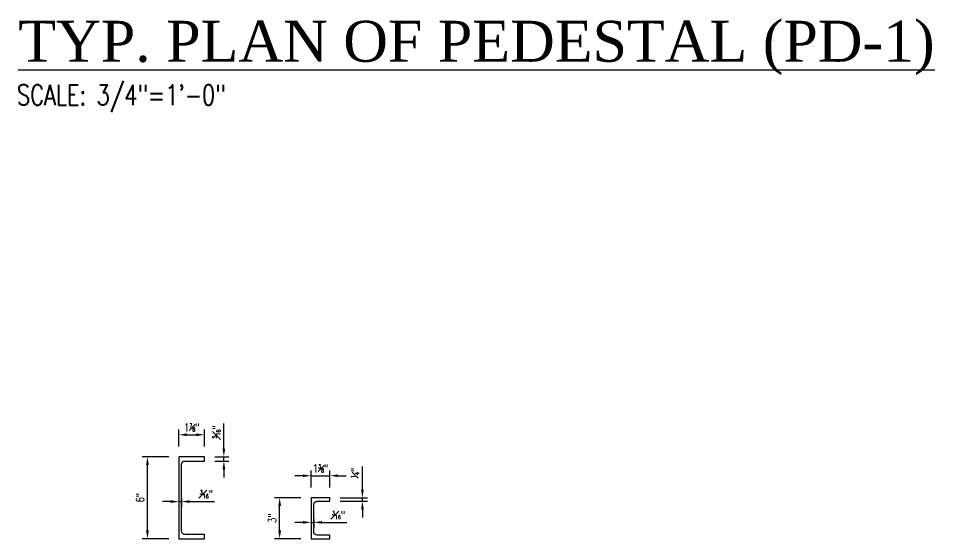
# Model space of a CAD drawing. Header units: inches. Extents: x 1300 to 5626, y -2919 to -1492.
# Drawn here: x 4227.2 to 4294.3, y -2572.3 to -2534.2 of the extents above; entities that cross this region are included whole.
import ezdxf

# ---------------------------------------------------------------- set-up
doc = ezdxf.new("R2010")
doc.units = ezdxf.units.IN
doc.header["$LTSCALE"] = 10
doc.header["$MEASUREMENT"] = 0
for name, color, linetype in [('A-TYP-DIM', 1, 'Continuous'), ('A-TYP-H-TEXT', 2, 'Continuous'), ('dim', 1, 'Continuous'), ('S-Column', 4, 'Continuous')]:
    doc.layers.add(name, color=color, linetype=linetype)
doc.styles.add('HADINGS', font='times.ttf')
doc.styles.add('rizwan', font='romans.shx', dxfattribs={"width": 0.75})
doc.styles.add('ROMANS', font='tahoma.ttf')
doc.dimstyles.new('STYLE-64', dxfattribs={"dimscale": 0, "dimtxt": 0.09375, "dimasz": 0.125, "dimexe": 0.0625, "dimexo": 0.0625, "dimgap": 0.03125, "dimtad": 1, "dimlfac": -1, "dimzin": 3, "dimdsep": 46, "dimlunit": 4, "dimtxsty": 'ROMANS', "dimcen": 0.125, "dimdle": 4, "dimclrd": 1, "dimclre": 1, "dimclrt": 2, "dimadec": 0, "dimazin": 0, "dimtfac": 0.5, "dimtix": 1, "dimtmove": 2, "dimatfit": 3, "dimldrblk": 'ARC', "dimfxl": 0, "dimfrac": 1, "dimtolj": 1, "dimtzin": 3, "dimarcsym": 0})

# ---------------------------------------------------------------- blocks, each defined once
blk = doc.blocks.new('*D345')
at = {"layer": 'A-TYP-DIM', "color": 1, "lineweight": -2, "ltscale": 1.5, "transparency": 16777216}
for p, q in [((4238.254, -2566.283), (4236.322, -2566.283)), ((4236.697, -2571.683), (4236.697, -2566.883)), ((4238.254, -2572.283), (4236.322, -2572.283))]:
    blk.add_line(p, q, dxfattribs=at)
at = {"layer": 'A-TYP-DIM', "color": 1, "ltscale": 1.5, "transparency": 16777216}
for points in [[(4236.597, -2566.883), (4236.797, -2566.883), (4236.697, -2566.283)], [(4236.597, -2571.683), (4236.797, -2571.683), (4236.697, -2572.283)]]:
    blk.add_solid(points, dxfattribs=at)
at = {"layer": 'Defpoints', "color": 0, "ltscale": 1.5, "transparency": 16777216}
for p in [(4236.697, -2566.283), (4239.004, -2566.283), (4239.004, -2572.283)]:
    blk.add_point(p, dxfattribs=at)
at = {"layer": 'A-TYP-DIM', "color": 2, "ltscale": 1.5, "transparency": 16777216, "insert": (4236.161, -2569.283), "char_height": 0.5859, "attachment_point": 5, "rotation": 90, "style": 'rizwan'}
blk.add_mtext('\\A1;6"', dxfattribs=at)
blk = doc.blocks.new('ARC')
at = {"layer": 'dim', "color": 0, "linetype": 'ByBlock', "ltscale": 1.5}
for p, q in [((0.14, 0), (-1.16, 0)), ((-0.42, -0.32), (0, 0))]:
    blk.add_line(p, q, dxfattribs=at)
at = {"layer": 'dim', "color": 0, "ltscale": 1.5}
for p, q in [((-0.41, 0.34), (-0.26, 0.43)), ((0, 0), (-0.41, 0.34)), ((-0.28, -0.43), (0, 0)), ((-0.26, 0.43), (0, 0)), ((-0.42, -0.32), (-0.28, -0.43))]:
    blk.add_line(p, q, dxfattribs=at)
blk = doc.blocks.new('*D346')
at = {"layer": 'A-TYP-DIM', "color": 1, "lineweight": -2, "ltscale": 1.5, "transparency": 16777216}
for p, q in [((4239.004, -2565.533), (4239.004, -2564.298)), ((4239.604, -2564.673), (4240.279, -2564.673)), ((4240.879, -2565.533), (4240.879, -2564.298))]:
    blk.add_line(p, q, dxfattribs=at)
at = {"layer": 'A-TYP-DIM', "color": 1, "ltscale": 1.5, "transparency": 16777216}
for points in [[(4239.604, -2564.573), (4239.604, -2564.773), (4239.004, -2564.673)], [(4240.279, -2564.573), (4240.279, -2564.773), (4240.879, -2564.673)]]:
    blk.add_solid(points, dxfattribs=at)
at = {"layer": 'Defpoints', "color": 0, "ltscale": 1.5, "transparency": 16777216}
for p in [(4240.879, -2564.673), (4239.004, -2566.283), (4240.879, -2566.283)]:
    blk.add_point(p, dxfattribs=at)
at = {"layer": 'A-TYP-DIM', "color": 2, "ltscale": 1.5, "transparency": 16777216, "insert": (4239.942, -2564.137), "char_height": 0.58594, "attachment_point": 5, "style": 'rizwan'}
blk.add_mtext('\\A1;1{\\H0.500000x;\\S7#8;}"', dxfattribs=at)
blk = doc.blocks.new('*D347')
at = {"layer": 'A-TYP-DIM', "color": 1, "lineweight": -2, "ltscale": 1.5, "transparency": 16777216}
for p, q in [((4242.292, -2565.683), (4242.292, -2563.857)), ((4241.629, -2566.283), (4242.667, -2566.283)), ((4241.629, -2566.596), (4242.667, -2566.596)), ((4242.292, -2566.596), (4242.292, -2566.283)), ((4242.292, -2567.196), (4242.292, -2567.796))]:
    blk.add_line(p, q, dxfattribs=at)
at = {"layer": 'A-TYP-DIM', "color": 1, "ltscale": 1.5, "transparency": 16777216}
for points in [[(4242.192, -2565.683), (4242.392, -2565.683), (4242.292, -2566.283)], [(4242.192, -2567.196), (4242.392, -2567.196), (4242.292, -2566.596)]]:
    blk.add_solid(points, dxfattribs=at)
at = {"layer": 'Defpoints', "color": 0, "ltscale": 1.5, "transparency": 16777216}
for p in [(4240.879, -2566.283), (4240.879, -2566.596), (4242.292, -2566.283)]:
    blk.add_point(p, dxfattribs=at)
at = {"layer": 'A-TYP-DIM', "color": 2, "ltscale": 1.5, "transparency": 16777216, "insert": (4241.756, -2564.47), "char_height": 0.58594, "attachment_point": 5, "rotation": 90, "style": 'rizwan'}
blk.add_mtext('\\A1;{\\H0.500000x;\\S5#16;}"', dxfattribs=at)
blk = doc.blocks.new('*D348')
at = {"layer": 'A-TYP-DIM', "color": 1, "lineweight": -2, "ltscale": 1.5, "transparency": 16777216}
for p, q in [((4239.004, -2569.338), (4239.004, -2569.943)), ((4239.192, -2569.338), (4239.192, -2569.943)), ((4238.404, -2569.568), (4237.804, -2569.568)), ((4239.004, -2569.568), (4239.192, -2569.568)), ((4239.792, -2569.568), (4241.618, -2569.568))]:
    blk.add_line(p, q, dxfattribs=at)
at = {"layer": 'A-TYP-DIM', "color": 1, "ltscale": 1.5, "transparency": 16777216}
for points in [[(4238.404, -2569.468), (4238.404, -2569.668), (4239.004, -2569.568)], [(4239.792, -2569.468), (4239.792, -2569.668), (4239.192, -2569.568)]]:
    blk.add_solid(points, dxfattribs=at)
at = {"layer": 'Defpoints', "color": 0, "ltscale": 1.5, "transparency": 16777216}
for p in [(4239.004, -2568.588), (4239.192, -2568.588), (4239.192, -2569.568)]:
    blk.add_point(p, dxfattribs=at)
at = {"layer": 'A-TYP-DIM', "color": 2, "ltscale": 1.5, "transparency": 16777216, "insert": (4241.005, -2569.032), "char_height": 0.58594, "attachment_point": 5, "style": 'rizwan'}
blk.add_mtext('\\A1;{\\H0.500000x;\\S3#16;}"', dxfattribs=at)
blk = doc.blocks.new('*D352')
at = {"layer": 'A-TYP-DIM', "color": 1, "lineweight": -2, "ltscale": 1.5, "transparency": 16777216}
for p, q in [((4247.933, -2569.283), (4246.001, -2569.283)), ((4246.376, -2571.683), (4246.376, -2569.883)), ((4247.933, -2572.283), (4246.001, -2572.283))]:
    blk.add_line(p, q, dxfattribs=at)
at = {"layer": 'A-TYP-DIM', "color": 1, "ltscale": 1.5, "transparency": 16777216}
for points in [[(4246.276, -2569.883), (4246.476, -2569.883), (4246.376, -2569.283)], [(4246.276, -2571.683), (4246.476, -2571.683), (4246.376, -2572.283)]]:
    blk.add_solid(points, dxfattribs=at)
at = {"layer": 'Defpoints', "color": 0, "ltscale": 1.5, "transparency": 16777216}
for p in [(4246.376, -2569.283), (4248.683, -2569.283), (4248.683, -2572.283)]:
    blk.add_point(p, dxfattribs=at)
at = {"layer": 'A-TYP-DIM', "color": 2, "ltscale": 1.5, "transparency": 16777216, "insert": (4245.839, -2570.783), "char_height": 0.5859, "attachment_point": 5, "rotation": 90, "style": 'rizwan'}
blk.add_mtext('\\A1;3"', dxfattribs=at)
blk = doc.blocks.new('*D349')
at = {"layer": 'A-TYP-DIM', "color": 1, "lineweight": -2, "ltscale": 1.5, "transparency": 16777216}
for p, q in [((4248.683, -2568.533), (4248.683, -2567.298)), ((4250.058, -2568.533), (4250.058, -2567.298)), ((4248.083, -2567.673), (4247.483, -2567.673)), ((4248.683, -2567.673), (4250.058, -2567.673)), ((4250.658, -2567.673), (4251.258, -2567.673))]:
    blk.add_line(p, q, dxfattribs=at)
at = {"layer": 'A-TYP-DIM', "color": 1, "ltscale": 1.5, "transparency": 16777216}
for points in [[(4248.083, -2567.573), (4248.083, -2567.773), (4248.683, -2567.673)], [(4250.658, -2567.573), (4250.658, -2567.773), (4250.058, -2567.673)]]:
    blk.add_solid(points, dxfattribs=at)
at = {"layer": 'Defpoints', "color": 0, "ltscale": 1.5, "transparency": 16777216}
for p in [(4250.058, -2567.673), (4248.683, -2569.283), (4250.058, -2569.283)]:
    blk.add_point(p, dxfattribs=at)
at = {"layer": 'A-TYP-DIM', "color": 2, "ltscale": 1.5, "transparency": 16777216, "insert": (4249.371, -2567.137), "char_height": 0.58594, "attachment_point": 5, "style": 'rizwan'}
blk.add_mtext('\\A1;1{\\H0.500000x;\\S3#8;}"', dxfattribs=at)
blk = doc.blocks.new('*D350')
at = {"layer": 'A-TYP-DIM', "color": 1, "lineweight": -2, "ltscale": 1.5, "transparency": 16777216}
for p, q in [((4252.436, -2568.683), (4252.436, -2566.988)), ((4250.808, -2569.283), (4252.811, -2569.283)), ((4250.808, -2569.533), (4252.811, -2569.533)), ((4252.436, -2569.533), (4252.436, -2569.283)), ((4252.436, -2570.133), (4252.436, -2570.733))]:
    blk.add_line(p, q, dxfattribs=at)
at = {"layer": 'A-TYP-DIM', "color": 1, "ltscale": 1.5, "transparency": 16777216}
for points in [[(4252.336, -2568.683), (4252.536, -2568.683), (4252.436, -2569.283)], [(4252.336, -2570.133), (4252.536, -2570.133), (4252.436, -2569.533)]]:
    blk.add_solid(points, dxfattribs=at)
at = {"layer": 'Defpoints', "color": 0, "ltscale": 1.5, "transparency": 16777216}
for p in [(4250.058, -2569.283), (4250.058, -2569.533), (4252.436, -2569.283)]:
    blk.add_point(p, dxfattribs=at)
at = {"layer": 'A-TYP-DIM', "color": 2, "ltscale": 1.5, "transparency": 16777216, "insert": (4251.899, -2567.47), "char_height": 0.58594, "attachment_point": 5, "rotation": 90, "style": 'rizwan'}
blk.add_mtext('\\A1;{\\H0.500000x;\\S1#4;}"', dxfattribs=at)
blk = doc.blocks.new('*D351')
at = {"layer": 'A-TYP-DIM', "color": 1, "lineweight": -2, "ltscale": 1.5, "transparency": 16777216}
for p, q in [((4248.683, -2570.858), (4248.683, -2571.463)), ((4248.871, -2570.858), (4248.871, -2571.463)), ((4248.083, -2571.088), (4247.483, -2571.088)), ((4248.683, -2571.088), (4248.871, -2571.088)), ((4249.471, -2571.088), (4251.297, -2571.088))]:
    blk.add_line(p, q, dxfattribs=at)
at = {"layer": 'A-TYP-DIM', "color": 1, "ltscale": 1.5, "transparency": 16777216}
for points in [[(4248.083, -2570.988), (4248.083, -2571.188), (4248.683, -2571.088)], [(4249.471, -2570.988), (4249.471, -2571.188), (4248.871, -2571.088)]]:
    blk.add_solid(points, dxfattribs=at)
at = {"layer": 'Defpoints', "color": 0, "ltscale": 1.5, "transparency": 16777216}
for p in [(4248.683, -2570.108), (4248.871, -2570.108), (4248.871, -2571.088)]:
    blk.add_point(p, dxfattribs=at)
at = {"layer": 'A-TYP-DIM', "color": 2, "ltscale": 1.5, "transparency": 16777216, "insert": (4250.684, -2570.552), "char_height": 0.58594, "attachment_point": 5, "style": 'rizwan'}
blk.add_mtext('\\A1;{\\H0.500000x;\\S3#16;}"', dxfattribs=at)

msp = doc.modelspace()

# ---------------------------------------------------------------- linework, layer by layer
at = {"layer": 'S-Column', "ltscale": 0.5}
for points in [[(4240.87932, -2566.28337), (4239.00432, -2566.28337), (4239.00432, -2572.28337), (4240.87932, -2572.28337), (4240.87932, -2571.97087), (4239.44182, -2571.97087, -0.41421356), (4239.19182, -2571.72087), (4239.19182, -2566.84587, -0.41421356), (4239.44182, -2566.59587), (4240.87932, -2566.59587), (4240.87932, -2566.28337)], [(4250.05807, -2569.28337), (4248.68307, -2569.28337), (4248.68307, -2572.28337), (4250.05807, -2572.28337), (4250.05807, -2572.03337), (4249.12057, -2572.03337, -0.41421356), (4248.87057, -2571.78337), (4248.87057, -2569.78337, -0.41421356), (4249.12057, -2569.53337), (4250.05807, -2569.53337), (4250.05807, -2569.28337)]]:
    msp.add_lwpolyline(points, format="xyb", dxfattribs=at)

# ---------------------------------------------------------------- texts
at = {"layer": 'A-TYP-H-TEXT', "color": 3, "style": 'HADINGS'}
msp.add_text('%%UTYP. PLAN OF PEDESTAL (PD-1)', height=3, dxfattribs=at).set_placement((4227.24328, -2537.35597))
at = {"layer": 'A-TYP-H-TEXT', "style": 'rizwan', "width": 0.75}
msp.add_text('SCALE: 3/4"=1\'-0"', height=1.5, dxfattribs=at).set_placement((4227.14491, -2540.53864))

# ---------------------------------------------------------------- dimensions: what is measured, and where the dimension line sits
at = {"layer": 'A-TYP-DIM', "ltscale": 1.5}
for base, p1, p2, picture, middle in [((4242.29235, -2566.28337), (4240.87932, -2566.59587), (4240.87932, -2566.28337), '*D347', (4242.29235, -2564.47037)), ((4252.43562, -2569.28337), (4250.05807, -2569.53337), (4250.05807, -2569.28337), '*D350', (4252.43562, -2567.47037))]:
    dim = msp.add_linear_dim(base=base, p1=p1, p2=p2, angle=90, dimstyle='STYLE-64', override={"dimscale": 6, "dimtxt": 0.097656, "dimasz": 0.1, "dimexo": 0.125, "dimdec": 4, "dimtxsty": 'rizwan', "dimtmove": 0, "dimatfit": 2}, dxfattribs=at)
    dim.commit()
    dim.dimension.update_dxf_attribs({"geometry": picture, "text_midpoint": middle, "dimtype": 160})
for base, p1, p2, picture, middle in [((4240.87932, -2564.6733), (4239.00432, -2566.28337), (4240.87932, -2566.28337), '*D346', (4239.94182, -2564.13703)), ((4250.05807, -2567.6733), (4248.68307, -2569.28337), (4250.05807, -2569.28337), '*D349', (4249.37057, -2567.13703))]:
    dim = msp.add_linear_dim(base=base, p1=p1, p2=p2, dimstyle='STYLE-64', override={"dimscale": 6, "dimtxt": 0.097656, "dimasz": 0.1, "dimexo": 0.125, "dimdec": 3, "dimtxsty": 'rizwan', "dimtmove": 0, "dimatfit": 2}, dxfattribs=at)
    dim.commit()
    dim.dimension.update_dxf_attribs({"geometry": picture, "text_midpoint": middle})
for base, p1, p2, picture, middle in [((4236.69688, -2566.28337), (4239.00432, -2572.28337), (4239.00432, -2566.28337), '*D345', (4236.16061, -2569.28337)), ((4246.37563, -2569.28337), (4248.68307, -2572.28337), (4248.68307, -2569.28337), '*D352', (4245.83936, -2570.78337))]:
    dim = msp.add_linear_dim(base=base, p1=p1, p2=p2, angle=90, dimstyle='STYLE-64', override={"dimscale": 6, "dimtxt": 0.097656, "dimasz": 0.1, "dimexo": 0.125, "dimdec": 3, "dimtxsty": 'rizwan', "dimtmove": 0, "dimatfit": 2}, dxfattribs=at)
    dim.commit()
    dim.dimension.update_dxf_attribs({"geometry": picture, "text_midpoint": middle})
for base, p1, p2, picture, middle in [((4239.19182, -2569.56825), (4239.00432, -2568.58766), (4239.19182, -2568.58766), '*D348', (4241.00483, -2569.56825)), ((4248.87057, -2571.08844), (4248.68307, -2570.10785), (4248.87057, -2570.10785), '*D351', (4250.68357, -2571.08844))]:
    dim = msp.add_linear_dim(base=base, p1=p1, p2=p2, dimstyle='STYLE-64', override={"dimscale": 6, "dimtxt": 0.097656, "dimasz": 0.1, "dimexo": 0.125, "dimdec": 4, "dimtxsty": 'rizwan', "dimtmove": 0, "dimatfit": 2}, dxfattribs=at)
    dim.commit()
    dim.dimension.update_dxf_attribs({"geometry": picture, "text_midpoint": middle, "dimtype": 160})

doc.saveas('drawing.dxf')
